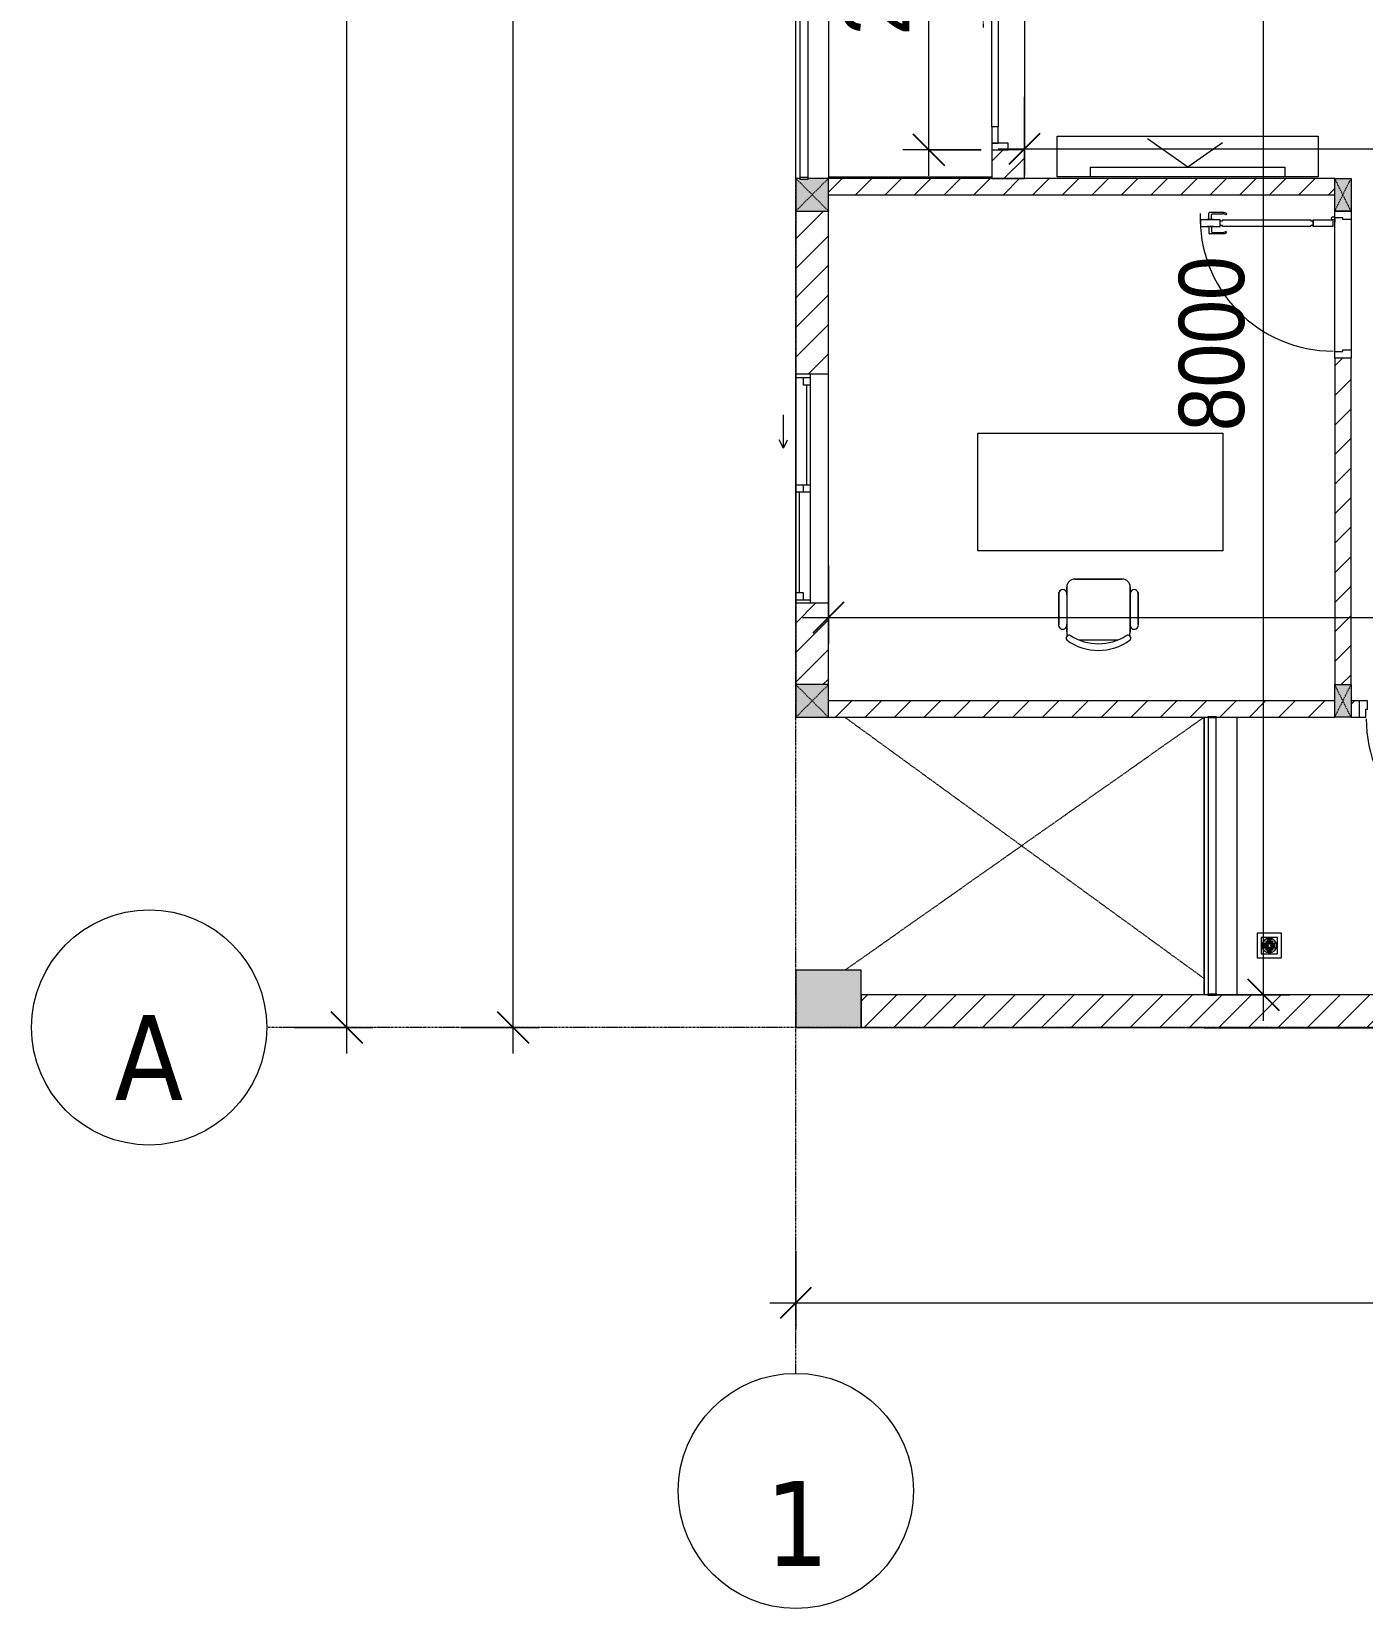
# Model space of a CAD drawing. Header units: millimetres. Extents: x 1591 to 239243, y -15958 to 82755.
# Drawn here: x 130971 to 139121, y 13678 to 23337 of the extents above; entities that cross this region are included whole.
import ezdxf

# ---------------------------------------------------------------- set-up
doc = ezdxf.new("R2010")
doc.units = ezdxf.units.MM
for name, pattern in [('Dash_2_', [6, 3, -3]), ('Demolished', [7.14375, 4.7625, -2.38125]), ('Grid Line', [22.225, 12.7, -3.175, 3.175, -3.175])]:
    doc.linetypes.add(name, pattern=pattern)
for name, color, linetype, lineweight in [('0-1', 250, 'Continuous', 5), ('A-ANNO-DIMS', 211, 'Continuous', 9), ('A-ANNO-DIMS-160', 211, 'Continuous', 9), ('A-DETL-DEMO', 6, 'Demolished', 9), ('A-DETL-GENF-1', 9, 'Continuous', 9), ('A-DOOR', 31, 'Continuous', 9), ('A-DOOR-1', 254, 'Continuous', 9), ('A-DOOR-2', 9, 'Continuous', 9), ('A-DOOR-FRAM', 31, 'Continuous', 9), ('A-DOOR-HDLN', 31, 'Dash_2_', 9), ('A-FLOR-1', 7, 'Continuous', 9), ('A-FLOR-2', 9, 'Continuous', 9), ('A-FLOR-HRAL', 11, 'Continuous', 9), ('A-FLOR-HRAL-1', 254, 'Continuous', 9), ('A-FLOR-HRAL-2', 9, 'Continuous', 9), ('A-GLAZ', 151, 'Continuous', 9), ('A-WALL', 113, 'Continuous', 9), ('A-WALL-1', 253, 'Continuous', 18), ('A-WALL-2', 9, 'Continuous', 9), ('A-WALL-3', 113, 'Continuous', 18), ('A-WALL-PATT-1', 10, 'Continuous', 9), ('A-WALL-PATT-2', 111, 'Continuous', 9), ('I-FURN', 30, 'Continuous', 9), ('I-FURN-1', 254, 'Continuous', 9), ('M-EQPM-1', 254, 'Continuous', 9), ('S-COLS', 52, 'Continuous', 9), ('S-COLS-1', 52, 'Continuous', 5), ('S-COLS-2', 250, 'Continuous', 18), ('S-COLS-4', 254, 'Continuous', 9), ('S-COLS-5', 253, 'Continuous', 18), ('S-COLS-6', 52, 'Continuous', 18), ('S-COLS-HDLN', 52, 'Dash_2_', 9), ('S-COLS-HDLN-1', 9, 'Dash_2_', 9), ('S-GRID-1', 1, 'Grid Line', 9), ('S-GRID-IDEN', 1, 'Continuous', 9)]:
    doc.layers.add(name, color=color, linetype=linetype, lineweight=lineweight)
doc.styles.add('Tahoma_B', font='tahomabd_0.ttf', dxfattribs={"height": 520})
doc.styles.add('UTM Avo', font='UTM Avo.ttf', dxfattribs={"width": 0.9, "height": 400})
doc.dimstyles.new('1_Dim_chi_tiet_2_5', dxfattribs={"dimscale": 304.8, "dimtxt": 399.720379, "dimasz": 0.629921, "dimexe": 0.524934, "dimexo": 0.0625, "dimgap": 0.052493, "dimtad": 1, "dimdec": 0, "dimrnd": 5, "dimzin": 0, "dimdsep": 46, "dimtxsty": 'UTM Avo', "dimblk1": 'OBLIQUE', "dimblk2": 'OBLIQUE', "dimsah": 1, "dimcen": 0.09, "dimdle": 0.524934, "dimazin": 0, "dimtfac": 1, "dimtdec": 4, "dimtix": 1, "dimtmove": 0, "dimatfit": 3, "dimfxl": 1.049869, "dimfxlon": 1, "dimtvp": 1, "dimtolj": 1, "dimtzin": 0, "dimarcsym": 2})
doc.dimstyles.new('1_Dim_chi_tiet_2_5_1', dxfattribs={"dimscale": 304.8, "dimtxt": 399.720379, "dimasz": 0.629921, "dimexe": 0.524934, "dimexo": 0.0625, "dimgap": 0.052493, "dimtad": 1, "dimdec": 0, "dimrnd": 5, "dimzin": 0, "dimdsep": 46, "dimtxsty": 'UTM Avo', "dimblk1": 'OBLIQUE', "dimblk2": 'OBLIQUE', "dimsah": 1, "dimcen": 0.09, "dimdle": 0.524934, "dimazin": 0, "dimtfac": 1, "dimtdec": 4, "dimtix": 1, "dimtmove": 0, "dimatfit": 3, "dimfxl": 1.049869, "dimfxlon": 1, "dimtvp": 1, "dimtolj": 1, "dimtzin": 0, "dimarcsym": 2})
pattern_1 = [(45, (0, 0), (-90.50967, 90.50967), [])]
pattern_2 = [(45, (101998.83, 0), (-90.50967, 90.50967), [])]

# ---------------------------------------------------------------- blocks, each defined once
blk = doc.blocks.new('NCV_TKTC_KET CAU_rvt-1-TKCS_MB TẦNG 5')
at = {"layer": 'S-COLS-1'}
blk.add_hatch(color=256, dxfattribs=at).paths.add_polyline_path([(34052.6, 17236.9), (34052.6, 17586.9), (33652.6, 17586.9), (33652.6, 17236.9), (33852.6, 17236.9)])
at = {"layer": 'A-FLOR-1'}
for p, q in [((36152.5, 19136.9), (36152.5, 17436.9)), ((36152.5, 17235.3), (38152.6, 17235.3))]:
    blk.add_line(p, q, dxfattribs=at)
at = {"layer": 'S-COLS-2'}
for p, q in [((33652.6, 17586.9), (33652.6, 17236.9)), ((34052.6, 17586.9), (33652.6, 17586.9)), ((34052.6, 17236.9), (34052.6, 17586.9)), ((33652.6, 17236.9), (34052.6, 17236.9))]:
    blk.add_line(p, q, dxfattribs=at)
blk = doc.blocks.new('DOOR_CW_01 CANH MO-PANEL KINH - DIW_01-900x2200-CỬA GỖ VÂN LAMINATE-553375-TKCS_MB TẦNG 5')
at = {"layer": 'A-DETL-GENF-1'}
for p, q in [((-397, -182), (-397, -62)), ((-397, -62), (-357, -62)), ((-357, -62), (-357, -182)), ((-357, -182), (-397, -182)), ((-391, -196), (-391, -182)), ((-391, -182), (-363, -182)), ((-363, -182), (-363, -196)), ((-397, -196), (-391, -196)), ((-397, -738), (-397, -196)), ((-357, -196), (-363, -196)), ((-357, -196), (-357, -738)), ((-442, -737), (-442, -816.5)), ((-434, -799.5), (-434, -737)), ((-433.9, -711.2), (-427.3, -715.8)), ((-397, -738), (-391, -738)), ((-357, -752), (-397, -752)), ((-397, -752), (-397, -872)), ((-391, -752), (-391, -738)), ((-363, -752), (-391, -752)), ((-357, -738), (-363, -738)), ((-363, -738), (-363, -752)), ((-357, -872), (-357, -752)), ((-320.1, -711.2), (-326.7, -715.8)), ((-320, -799.5), (-320, -737)), ((-312, -737), (-312, -816.5)), ((-399, -820.5), (-438, -820.5)), ((-399, -803.5), (-430, -803.5)), ((-399, -792.2), (-399, -831.8)), ((-397, -792.2), (-399, -792.2)), ((-399, -831.8), (-397, -831.8)), ((-397, -792.2), (-397, -831.8)), ((-357, -792.2), (-357, -831.8)), ((-357, -792.2), (-355, -792.2)), ((-355, -831.8), (-357, -831.8)), ((-355, -792.2), (-355, -831.8)), ((-355, -803.5), (-324, -803.5)), ((-355, -820.5), (-316, -820.5)), ((-397, -872), (-357, -872))]:
    blk.add_line(p, q, dxfattribs=at)
blk.add_circle((-407, -60), 10, dxfattribs=at)
for centre, radius, start, end in [((-407, -60), 814, 268, 0), ((-397, -737), 45, 145, 180), ((-397, -737), 37, 145, 180), ((-357, -737), 37, 0, 35), ((-357, -737), 45, 360, 35), ((-438, -816.5), 4, 180, 270), ((-430, -799.5), 4, 180, 270), ((-324, -799.5), 4, 270, 0), ((-316, -816.5), 4, 270, 0)]:
    blk.add_arc(centre, radius, start, end, dxfattribs=at)
at = {"layer": 'A-DOOR-2'}
for p, q in [((-450, -50), (-450, 50)), ((-450, 50), (-400, 50)), ((-400, 50), (-400, 0)), ((400, 0), (400, 50)), ((400, 50), (450, 50)), ((450, 50), (450, -50)), ((-410, -50), (-450, -50)), ((-410, 0), (-410, -50)), ((-400, 0), (-410, 0)), ((-407, -50), (-382, -50)), ((410, 0), (400, 0)), ((410, -50), (410, 0)), ((450, -50), (410, -50))]:
    blk.add_line(p, q, dxfattribs=at)
blk = doc.blocks.new('BAN LV A - BAN LV A_dwg_ban hoc2-348006-TKCS_MB TẦNG 5')
at = {"layer": 'I-FURN'}
for p, q in [((-194.4, 388.8), (-194.4, 113.4)), ((145.8, 437.4), (-145.8, 437.4)), ((194.4, 113.4), (194.4, 388.8)), ((-243, 354.4), (-243, 162)), ((194.4, 351.4), (194.4, 150.8)), ((243.7, 162), (243.7, 354.4)), ((-120.5, 64.8), (120.5, 64.8))]:
    blk.add_line(p, q, dxfattribs=at)
at = {"layer": 'I-FURN', "flags": 128}
blk.add_lwpolyline([(-737.8, 610.5), (-737.8, 1330.5), (-154.9, 1330.5), (762.2, 1330.5), (762.2, 610.5)], close=True, dxfattribs=at)
at = {"layer": 'I-FURN'}
for centre, radius, start, end in [((-145.8, 388.8), 48.6, 90, 180), ((145.8, 388.8), 48.6, 360, 90), ((-218.7, 347.3), 25.3, 343.7398, 163.7398), ((219.4, 347.3), 25.3, 16.2602, 170.70537), ((-218.7, 154.9), 25.3, 163.7398, 16.2602), ((-145.8, 113.4), 48.6, 180, 207.58444), ((145.8, 113.4), 48.6, 332.41556, 0), ((219.4, 154.9), 25.3, 189.29463, 16.2602), ((-180.2, 75.4), 17.8, 57.97259, 216.69006), ((0, 324), 324, 233.1301, 306.8699), ((0, 359.3), 318.2, 237.57575, 302.42425), ((180.2, 75.4), 17.8, 323.30994, 122.02741)]:
    blk.add_arc(centre, radius, start, end, dxfattribs=at)
blk = doc.blocks.new('BAN LV A - BAN LV A_dwg-348005-TKCS_MB TẦNG 5')
at = {"extrusion": (0, 0, -1), "zscale": -1, "rotation": 180}
blk.add_blockref('BAN LV A - BAN LV A_dwg_ban hoc2-348006-TKCS_MB TẦNG 5', (-729, 1383.7), dxfattribs=at)
blk = doc.blocks.new('BAN LV A - BAN LV A-401069-TKCS_MB TẦNG 5')
at = {"layer": 'I-FURN-1'}
for p, q in [((-8.8, -53.2), (1491.2, -53.2)), ((-8.8, -773.2), (-8.8, -53.2)), ((1491.2, -53.2), (1491.2, -773.2)), ((1491.2, -773.2), (-8.8, -773.2)), ((583.2, -946.3), (874.8, -946.3)), ((486, -1221.7), (486, -1029.3)), ((534.6, -1029.3), (534.6, -994.9)), ((923.4, -994.9), (923.4, -1032.3)), ((972.7, -1029.3), (972.7, -1221.7)), ((534.6, -1270.3), (534.6, -1235.9)), ((923.4, -1232.9), (923.4, -1270.3))]:
    blk.add_line(p, q, dxfattribs=at)
for centre, radius, start, end in [((583.2, -994.9), 48.6, 90, 180), ((874.8, -994.9), 48.6, 0, 90), ((510.3, -1036.4), 25.3, 16.2602, 163.7398), ((948.4, -1036.4), 25.3, 16.2602, 170.70537), ((510.3, -1228.8), 25.3, 163.7398, 343.7398), ((948.4, -1228.8), 25.3, 189.29463, 16.2602), ((548.9, -1308.3), 17.8, 119.40397, 216.69006), ((583.2, -1270.3), 48.6, 180, 207.58444), ((729, -1059.7), 324, 233.1301, 306.8699), ((874.8, -1270.3), 48.6, 332.41556, 0), ((909.2, -1308.3), 17.8, 323.30994, 60.59603)]:
    blk.add_arc(centre, radius, start, end, dxfattribs=at)
at = {"extrusion": (0, 0, -1), "zscale": -1, "rotation": 180}
blk.add_blockref('BAN LV A - BAN LV A_dwg-348005-TKCS_MB TẦNG 5', (0, 0), dxfattribs=at)
blk = doc.blocks.new('THU NUOC - THU NUOC-461820-TKCS_MB TẦNG 5')
at = {"layer": 'M-EQPM-1'}
for p, q in [((-66.3, 70.6), (-66.3, -79.4)), ((83.7, 70.6), (-66.3, 70.6)), ((58.7, 45.6), (-41.3, 45.6)), ((-41.3, 45.6), (-41.3, -54.4)), ((-23.3, 10.8), (40.9, 10.8)), ((40.9, 4.8), (-23.3, 4.8)), ((-11, 23.3), (28.5, 23.3)), ((28.5, 17.3), (-11, 17.3)), ((-1.1, 35.6), (18.5, 35.6)), ((18.5, 29.6), (-1.1, 29.6)), ((58.7, -54.4), (58.7, 45.6)), ((83.7, -79.4), (83.7, 70.6)), ((-66.3, -79.4), (83.7, -79.4)), ((-41.3, -54.4), (58.7, -54.4)), ((-23.3, -1.2), (0.7, -1.2)), ((0.7, -7.2), (-23.3, -7.2)), ((-23.3, -13.6), (40.9, -13.6)), ((40.9, -19.6), (-23.3, -19.6)), ((-11, -26.1), (28.5, -26.1)), ((28.5, -32.1), (-11, -32.1)), ((-1.1, -38.5), (18.5, -38.5)), ((18.5, -44.5), (-1.1, -44.5)), ((0.7, -1.2), (0.7, -7.2)), ((16.7, -1.2), (40.9, -1.2)), ((16.7, -7.2), (16.7, -1.2)), ((40.9, -7.2), (16.7, -7.2))]:
    blk.add_line(p, q, dxfattribs=at)
for centre, radius, start, end in [((8.7, -4.4), 45, 0, 180), ((8.7, -4.4), 45, 0, 180), ((-23.3, 7.8), 3, 90, 270), ((-11, 20.3), 3, 90, 270), ((-1.1, 32.6), 3, 90, 270), ((18.5, 32.6), 3, 270, 90), ((28.5, 20.3), 3, 270, 90), ((40.9, 7.8), 3, 270, 90), ((8.7, -4.4), 45, 180, 360), ((8.7, -4.4), 45, 180, 360), ((-23.3, -4.2), 3, 90, 270), ((-23.3, -16.6), 3, 90, 270), ((-11, -29.1), 3, 90, 270), ((-1.1, -41.5), 3, 90, 270), ((18.5, -41.5), 3, 270, 90), ((28.5, -29.1), 3, 270, 90), ((40.9, -4.2), 3, 270, 90), ((40.9, -16.6), 3, 270, 90)]:
    blk.add_arc(centre, radius, start, end, dxfattribs=at)
blk = doc.blocks.new('Railing - 50 x 10mm-901205-TKCS_MB TẦNG 5')
at = {"layer": 'A-FLOR-HRAL-2'}
for p, q in [((25, 5), (-25, 5)), ((-25, 5), (-25, -5)), ((25, -5), (25, 5)), ((-25, -5), (25, -5))]:
    blk.add_line(p, q, dxfattribs=at)
blk = doc.blocks.new('Railing - Railing-884108-TKCS_MB TẦNG 5')
at = {"layer": 'A-FLOR-HRAL-2'}
for p, q in [((13269.1, 9871.7), (13269.1, 8182.9)), ((13319.1, 8182.9), (13319.1, 9871.7))]:
    blk.add_line(p, q, dxfattribs=at)
at = {"extrusion": (0, 0, -1), "zscale": -1, "rotation": 180}
for p in [(-13294.1, 9876.7), (-13294.1, 8177.9)]:
    blk.add_blockref('Railing - 50 x 10mm-901205-TKCS_MB TẦNG 5', p, dxfattribs=at)
blk = doc.blocks.new('G1_SOF - BO TRU - 100x200-746114-TKCS_MB TẦNG 5')
at = {"layer": 'S-COLS'}
blk.add_hatch(color=256, dxfattribs=at).paths.add_polyline_path([(50, -100), (50, 100), (-50, 100), (-50, -100)])
at = {"layer": 'S-COLS-5'}
for p, q in [((-50, 100), (50, 100)), ((-50, -100), (-50, 100)), ((50, 100), (50, -100)), ((50, -100), (-50, -100))]:
    blk.add_line(p, q, dxfattribs=at)
at = {"layer": 'S-COLS-HDLN-1'}
for p, q in [((50, -100), (-50, 100)), ((-50, -100), (50, 100))]:
    blk.add_line(p, q, dxfattribs=at)
blk = doc.blocks.new('DOOR_CW_01 CANH MO-PANEL KINH - DIG_01-900x2200-CỬA NHÔM KÍNH-901226-TKCS_MB TẦNG 5')
at = {"layer": 'A-DETL-GENF-1'}
for p, q in [((-397, 872), (-357, 872)), ((-397, 752), (-397, 872)), ((-357, 872), (-357, 752)), ((-442, 737), (-442, 816.5)), ((-399, 820.5), (-438, 820.5)), ((-434, 799.5), (-434, 737)), ((-399, 803.5), (-430, 803.5)), ((-399, 831.8), (-397, 831.8)), ((-399, 792.2), (-399, 831.8)), ((-397, 792.2), (-399, 792.2)), ((-397, 792.2), (-397, 831.8)), ((-357, 792.2), (-357, 831.8)), ((-355, 831.8), (-357, 831.8)), ((-357, 792.2), (-355, 792.2)), ((-355, 792.2), (-355, 831.8)), ((-355, 820.5), (-316, 820.5)), ((-355, 803.5), (-324, 803.5)), ((-320, 799.5), (-320, 737)), ((-312, 737), (-312, 816.5)), ((-433.9, 711.2), (-427.3, 715.8)), ((-357, 752), (-397, 752)), ((-397, 738), (-391, 738)), ((-397, 738), (-397, 196)), ((-363, 752), (-391, 752)), ((-391, 752), (-391, 738)), ((-363, 738), (-363, 752)), ((-357, 738), (-363, 738)), ((-357, 196), (-357, 738)), ((-320.1, 711.2), (-326.7, 715.8)), ((-397, 196), (-391, 196)), ((-391, 196), (-391, 182)), ((-357, 196), (-363, 196)), ((-363, 182), (-363, 196)), ((-357, 182), (-397, 182)), ((-397, 182), (-397, 62)), ((-391, 182), (-363, 182)), ((-357, 62), (-357, 182)), ((-397, 62), (-357, 62))]:
    blk.add_line(p, q, dxfattribs=at)
blk.add_circle((-407, 60), 10, dxfattribs=at)
for centre, radius, start, end in [((-407, 60), 814, 360, 92), ((-438, 816.5), 4, 90, 180), ((-430, 799.5), 4, 90, 180), ((-324, 799.5), 4, 360, 90), ((-316, 816.5), 4, 0, 90), ((-397, 737), 45, 180, 215), ((-397, 737), 37, 180, 215), ((-357, 737), 37, 325, 0), ((-357, 737), 45, 325, 0)]:
    blk.add_arc(centre, radius, start, end, dxfattribs=at)
at = {"layer": 'A-DOOR-2'}
for p, q in [((-410, 50), (-450, 50)), ((-450, 50), (-450, -50)), ((-410, 0), (-410, 50)), ((-400, 0), (-410, 0)), ((-407, 50), (-382, 50)), ((-400, -50), (-400, 0)), ((410, 0), (400, 0)), ((400, 0), (400, -50)), ((450, 50), (410, 50)), ((410, 50), (410, 0)), ((450, -50), (450, 50)), ((-450, -50), (-400, -50)), ((400, -50), (450, -50))]:
    blk.add_line(p, q, dxfattribs=at)
blk = doc.blocks.new('RES_BAN AN - RES_BAN AN-901221-TKCS_MB TẦNG 5')
at = {"layer": 'I-FURN-1'}
for p, q in [((0, 250), (1600, 250)), ((0, 0), (0, 250)), ((1600, 250), (1600, 0)), ((1600, 0), (0, 0))]:
    blk.add_line(p, q, dxfattribs=at)
blk = doc.blocks.new('KE TIVI-2 - KE TIVI-2-901222-TKCS_MB TẦNG 5')
at = {"layer": 'I-FURN-1'}
for p, q in [((0, 60), (-245.7, 232.1)), ((213, 209.1), (0, 60)), ((-595.6, 60), (595.6, 60)), ((-595.6, 0), (-595.6, 60)), ((595.6, 0), (-595.6, 0)), ((595.6, 60), (595.6, 0))]:
    blk.add_line(p, q, dxfattribs=at)
blk = doc.blocks.new('NCV_TKTC_TANG 5_rvt-1-TKCS_MB TẦNG 5')
at = {"layer": 'A-WALL-PATT-1'}
h = blk.add_hatch(dxfattribs=at)
h.set_pattern_fill('FP_1', color=256, style=0, pattern_type=2)
h.set_pattern_definition(pattern_1)
h.paths.add_polyline_path([(35159.1, 22336.9), (36952.6, 22336.9), (36952.6, 22436.9), (33852.6, 22436.9), (33852.6, 22336.9), (35052.6, 22336.9)])
h = blk.add_hatch(dxfattribs=at)
h.set_pattern_fill('FP_1', color=256, style=0, pattern_type=2)
h.set_pattern_definition(pattern_1)
h.paths.add_polyline_path([(36957.1, 19337.4), (37052.6, 19337.4), (37052.6, 21336.5), (36952.6, 21336.5), (36952.6, 19337.4)])
h = blk.add_hatch(dxfattribs=at)
h.set_pattern_fill('FP_1', color=256, style=0, pattern_type=2)
h.set_pattern_definition(pattern_1)
h.paths.add_polyline_path([(36771.2, 19136.9), (36952.6, 19136.9), (36952.6, 19236.9), (33852.6, 19236.9), (33852.6, 19136.9), (36177.6, 19136.9), (36177.6, 19142.4), (36227.6, 19142.4), (36227.6, 19136.9), (36352.6, 19136.9)])
h = blk.add_hatch(dxfattribs=at)
h.set_pattern_fill('FP_1', color=256, style=0, pattern_type=2)
h.set_pattern_definition(pattern_1)
h.paths.add_polyline_path([(38052.6, 19136.9), (38052.6, 19236.9), (38002.6, 19236.9), (38002.6, 19136.9)])
h.paths.add_polyline_path([(37052.6, 19136.9), (37102.6, 19136.9), (37102.6, 19236.9), (37052.6, 19236.2), (37052.6, 19186.9)])
at = {"layer": 'A-FLOR-2'}
for p, q in [((35052.6, 25112.4), (35052.6, 22612.4)), ((33852.6, 22446.9), (34852.6, 22446.9)), ((36952.6, 21376.5), (36952.6, 22196.5)), ((37052.6, 22186.5), (37052.6, 21386.5))]:
    blk.add_line(p, q, dxfattribs=at)
at = {"layer": 'A-WALL-1'}
for p, q in [((36952.6, 22436.9), (33852.6, 22436.9)), ((33852.6, 22336.9), (36952.6, 22336.9)), ((36952.6, 21336.5), (36952.6, 19337.4)), ((37052.6, 19337.4), (37052.6, 21336.5)), ((36952.6, 19337.4), (37052.6, 19337.4)), ((36952.6, 19236.9), (33852.6, 19236.9)), ((37102.6, 19236.9), (37052.6, 19236.9)), ((33852.6, 19136.9), (36177.6, 19136.9)), ((36227.6, 19136.9), (36952.6, 19136.9)), ((37052.6, 19136.9), (37102.6, 19136.9))]:
    blk.add_line(p, q, dxfattribs=at)
at = {"layer": 'A-WALL-2'}
for p, q in [((36952.6, 21376.5), (36952.6, 22196.5)), ((37052.6, 22186.5), (37052.6, 21386.5)), ((36152.6, 17436.9), (36152.6, 19136.9)), ((36352.6, 19136.9), (36352.6, 17436.9))]:
    blk.add_line(p, q, dxfattribs=at)
at = {"layer": 'A-DOOR-1'}
for name, p, rotation in [('DOOR_CW_01 CANH MO-PANEL KINH - DIW_01-900x2200-CỬA GỖ VÂN LAMINATE-553375-TKCS_MB TẦNG 5', (37002.6, 21786.5), 270.0000000000007), ('DOOR_CW_01 CANH MO-PANEL KINH - DIG_01-900x2200-CỬA NHÔM KÍNH-901226-TKCS_MB TẦNG 5', (37552.6, 19186.9), 180)]:
    blk.add_blockref(name, p, dxfattribs=dict(at, rotation=rotation))
at = {"layer": 'A-FLOR-HRAL-1'}
blk.add_blockref('Railing - Railing-884108-TKCS_MB TẦNG 5', (22908.5, 9260.7), dxfattribs=at)
at = {"layer": 'I-FURN-1'}
for name, p in [('RES_BAN AN - RES_BAN AN-901221-TKCS_MB TẦNG 5', (35252.2, 22446.9)), ('KE TIVI-2 - KE TIVI-2-901222-TKCS_MB TẦNG 5', (36052.2, 22446.9)), ('BAN LV A - BAN LV A-401069-TKCS_MB TẦNG 5', (34776.9, 20929.7))]:
    blk.add_blockref(name, p, dxfattribs=at)
at = {"layer": 'M-EQPM-1'}
blk.add_blockref('THU NUOC - THU NUOC-461820-TKCS_MB TẦNG 5', (36543.9, 17743), dxfattribs=at)
at = {"layer": 'S-COLS-4'}
for p in [(37002.6, 22336.9), (37002.6, 19236.9)]:
    blk.add_blockref('G1_SOF - BO TRU - 100x200-746114-TKCS_MB TẦNG 5', p, dxfattribs=at)
blk = doc.blocks.new('G1_SOF - BO TRU - 200x200-3055083-TKCS_MB TẦNG 5')
at = {"layer": 'S-COLS'}
blk.add_hatch(color=256, dxfattribs=at).paths.add_polyline_path([(100, -100), (100, 100), (-100, 100), (-100, -100), (8.4, -100)])
at = {"layer": 'S-COLS-6'}
for p, q in [((100, 100), (-100, 100)), ((-100, 100), (-100, -100)), ((100, -100), (100, 100)), ((-100, -100), (100, -100))]:
    blk.add_line(p, q, dxfattribs=at)
at = {"layer": 'S-COLS-HDLN'}
for p, q in [((100, 100), (-100, -100)), ((-100, 100), (100, -100))]:
    blk.add_line(p, q, dxfattribs=at)
blk = doc.blocks.new('G1_SOF - BO TRU - 200x200-V34-TKCS_MB TẦNG 5')
at = {"layer": 'S-COLS'}
blk.add_hatch(color=256, dxfattribs=at).paths.add_polyline_path([(-100, -100), (100, -100), (100, 100), (-25, 99.6), (-25, 96.6), (-75, 96.6), (-75, 100), (-100, 99.6), (-100, -0.4)])
at = {"layer": 'S-COLS-6'}
for p, q in [((-75, 100), (-100, 100)), ((-100, 100), (-100, -100)), ((100, 100), (-25, 100)), ((100, -100), (100, 100)), ((-100, -100), (100, -100))]:
    blk.add_line(p, q, dxfattribs=at)
at = {"layer": 'S-COLS-HDLN'}
for p, q in [((100, 100), (-100, -100)), ((-100, 100), (100, -100))]:
    blk.add_line(p, q, dxfattribs=at)
blk = doc.blocks.new('1_FAMILY RVT - W01-WxH 1400x1400xmm-389822-TKCS_MB TẦNG 5')
at = {"layer": 'A-GLAZ'}
for p, q in [((248.4, 172.39), (299.2, 197.79)), ((248.4, 172.39), (299.2, 146.99)), ((248.4, 172.39), (451.6, 172.39)), ((-700, 96.19), (-700, -103.81)), ((700, 96.19), (-700, 96.19)), ((-700, 96.19), (-636.5, 96.19)), ((-700, 7.29), (-680.95, 7.29)), ((-680.95, 96.19), (-680.95, 7.29)), ((-636.5, 51.74), (-680.95, 51.74)), ((-680.95, 7.29), (-22.225, 7.29)), ((-636.5, 96.19), (-22.225, 96.19)), ((-636.5, 96.19), (-636.5, 51.74)), ((-636.5, 73.965), (-22.225, 73.965)), ((-22.225, 7.29), (-22.225, 96.19)), ((-22.225, 96.19), (22.225, 96.19)), ((22.225, 51.74), (-22.225, 51.74)), ((-22.225, 7.29), (22.225, 7.29)), ((22.225, 96.19), (680.95, 96.19)), ((22.225, 96.19), (22.225, 7.29)), ((22.225, 29.515), (636.5, 29.515)), ((22.225, 7.29), (636.5, 7.29)), ((636.5, 51.74), (636.5, 7.29)), ((680.95, 51.74), (636.5, 51.74)), ((636.5, 7.29), (700, 7.29)), ((680.95, 96.19), (700, 96.19)), ((680.95, 96.19), (680.95, 7.29)), ((700, -103.81), (700, 96.19)), ((-700, -103.81), (700, -103.81))]:
    blk.add_line(p, q, dxfattribs=at)
blk = doc.blocks.new('Railing - 50 x 10mm-1251311-TKCS_MB TẦNG 5')
at = {"layer": 'A-FLOR-HRAL'}
for p, q in [((25, 5), (-25, 5)), ((-25, 5), (-25, -5)), ((25, -5), (25, 5)), ((-25, -5), (25, -5))]:
    blk.add_line(p, q, dxfattribs=at)
blk = doc.blocks.new('Railing - Railing-3262680-TKCS_MB TẦNG 5')
at = {"layer": 'A-FLOR-HRAL'}
for p, q in [((33677.6, 25356.9), (33677.6, 22442.4)), ((33727.6, 22442.4), (33727.6, 25356.9))]:
    blk.add_line(p, q, dxfattribs=at)
for p in [(33702.6, 25361.9), (33702.6, 22437.4)]:
    blk.add_blockref('Railing - 50 x 10mm-1251311-TKCS_MB TẦNG 5', p)
blk = doc.blocks.new('DEG_02-DEG_03 - DEG_02-2500x2400mm-CỬA ĐI 02 CÁNH TRƯỢT-625766-TKCS_MB TẦNG 5')
at = {"layer": 'A-DOOR'}
for p, q in [((-1110, 100), (-1210, 100)), ((-1210, 100), (-1210, 60)), ((-1110, 60), (-1110, 100)), ((-1110, 100), (-50, 100)), ((50, 100), (-50, 100)), ((-50, 100), (-50, 60)), ((50, 60), (50, 100)), ((-1210, 60), (-1110, 60)), ((-50, 60), (-1110, 60)), ((50, 60), (-50, 60)), ((-50, 60), (-50, 20)), ((-50, 60), (50, 60)), ((-50, 20), (50, 20)), ((50, 20), (50, 60)), ((50, 60), (1110, 60)), ((1110, 20), (50, 20)), ((1210, 60), (1110, 60)), ((1110, 60), (1110, 20)), ((1110, 20), (1210, 20)), ((1210, 20), (1210, 60))]:
    blk.add_line(p, q, dxfattribs=at)
at = {"layer": 'A-DOOR-FRAM'}
for p, q in [((-1210, 100), (-1250, 100)), ((-1250, 100), (-1250, 0)), ((-1210, 0), (-1210, 100)), ((1250, 100), (1210, 100)), ((1210, 100), (1210, 0)), ((1250, 0), (1250, 100)), ((-1250, 0), (-1210, 0)), ((1210, 0), (1250, 0))]:
    blk.add_line(p, q, dxfattribs=at)
at = {"layer": 'A-DOOR-HDLN'}
for p, q in [((-500.4, 151.1), (-320.4, 151.1)), ((-320.4, 151.1), (-355, 171.1)), ((-320.4, 151.1), (-355, 131.1)), ((320.4, 151.1), (355, 171.1)), ((320.4, 151.1), (355, 131.1)), ((500.4, 151.1), (320.4, 151.1))]:
    blk.add_line(p, q, dxfattribs=at)
blk = doc.blocks.new('Grid - M_Grid Head - Circle-353313-TKCS_MB TẦNG 5')
at = {"layer": 'S-GRID-IDEN'}
blk.add_circle((0, 0), 4.5, dxfattribs=at)
blk = doc.blocks.new('DIMBLOCK41-TKCS_MB TẦNG 5')
at = {"layer": 'A-ANNO-DIMS-160'}
for p, q in [((138516.2, 17276.9), (138516.2, 25596.9)), ((138196.2, 25436.9), (138676.2, 25436.9)), ((138516.2, 25436.9), (138196.2, 25436.9)), ((138196.2, 17436.9), (138676.2, 17436.9)), ((138516.2, 17436.9), (138196.2, 17436.9))]:
    blk.add_line(p, q, dxfattribs=at)
at = {"layer": 'A-ANNO-DIMS-160', "lineweight": 25}
for p, q in [((138516.2, 25436.9), (138420.2, 25532.9)), ((138516.2, 25436.9), (138612.2, 25340.9)), ((138516.2, 17436.9), (138420.2, 17532.9)), ((138516.2, 17436.9), (138612.2, 17340.9))]:
    blk.add_line(p, q, dxfattribs=at)
at = {"layer": 'A-ANNO-DIMS-160', "color": 0, "insert": (137996.6, 20889.2), "char_height": 400, "width": 1314.636, "attachment_point": 1, "rotation": 90, "line_spacing_factor": 1.110334, "style": 'UTM Avo'}
blk.add_mtext('8000', dxfattribs=at)
blk = doc.blocks.new('_Oblique')
at = {"color": 0, "linetype": 'ByBlock', "lineweight": -2}
blk.add_line((-0.5, -0.5), (0.5, 0.5), dxfattribs=at)
blk = doc.blocks.new('DIMBLOCK96-TKCS_MB TẦNG 5')
at = {"layer": 'A-ANNO-DIMS-160'}
for p, q in [((137051.4, 22937.8), (137051.4, 22457.8)), ((137051.4, 22617.8), (137051.4, 22937.8)), ((143851.4, 22937.8), (143851.4, 22457.8)), ((143851.4, 22617.8), (143851.4, 22937.8)), ((136891.4, 22617.8), (144011.4, 22617.8))]:
    blk.add_line(p, q, dxfattribs=at)
at = {"layer": 'A-ANNO-DIMS-160', "lineweight": 25}
for p, q in [((137051.4, 22617.8), (137147.4, 22713.8)), ((143851.4, 22617.8), (143947.4, 22713.8)), ((137051.4, 22617.8), (136955.4, 22521.8)), ((143851.4, 22617.8), (143755.4, 22521.8))]:
    blk.add_line(p, q, dxfattribs=at)
at = {"layer": 'A-ANNO-DIMS-160', "color": 0, "insert": (139903.6, 23137.4), "char_height": 400, "width": 1314.636, "attachment_point": 1, "line_spacing_factor": 1.110334, "style": 'UTM Avo'}
blk.add_mtext('6800', dxfattribs=at)
blk = doc.blocks.new('DIMBLOCK189-TKCS_MB TẦNG 5')
at = {"layer": 'A-ANNO-DIMS-160'}
for p, q in [((136466, 22452.4), (136466, 25272.4)), ((136786, 25112.4), (136306, 25112.4)), ((136466, 25112.4), (136786, 25112.4)), ((136786, 22612.4), (136306, 22612.4)), ((136466, 22612.4), (136786, 22612.4))]:
    blk.add_line(p, q, dxfattribs=at)
at = {"layer": 'A-ANNO-DIMS-160', "lineweight": 25}
for p, q in [((136466, 25112.4), (136370, 25208.4)), ((136466, 25112.4), (136562, 25016.4)), ((136466, 22612.4), (136370, 22708.4)), ((136466, 22612.4), (136562, 22516.4))]:
    blk.add_line(p, q, dxfattribs=at)
at = {"layer": 'A-ANNO-DIMS-160', "color": 0, "insert": (135946.4, 23314.6), "char_height": 400, "width": 1314.636, "attachment_point": 1, "rotation": 90, "line_spacing_factor": 1.110334, "style": 'UTM Avo'}
blk.add_mtext('2500', dxfattribs=at)
blk = doc.blocks.new('DIMBLOCK225-TKCS_MB TẦNG 5')
at = {"layer": 'A-ANNO-DIMS-160', "lineweight": 25}
for p, q in [((132901.8, 78236.9), (132805.8, 78332.9)), ((132901.8, 78236.9), (132997.8, 78140.9)), ((132901.8, 17236.9), (132805.8, 17332.9)), ((132901.8, 17236.9), (132997.8, 17140.9))]:
    blk.add_line(p, q, dxfattribs=at)
at = {"layer": 'A-ANNO-DIMS-160'}
for p, q in [((132901.8, 17076.9), (132901.8, 78396.9)), ((132581.8, 78236.9), (133061.8, 78236.9)), ((132901.8, 78236.9), (132581.8, 78236.9)), ((132581.8, 17236.9), (133061.8, 17236.9)), ((132901.8, 17236.9), (132581.8, 17236.9))]:
    blk.add_line(p, q, dxfattribs=at)
at = {"layer": 'A-ANNO-DIMS-160', "color": 0, "insert": (132382.2, 47052.2), "char_height": 400, "width": 1643.295, "attachment_point": 1, "rotation": 90, "line_spacing_factor": 1.110334, "style": 'UTM Avo'}
blk.add_mtext('61000', dxfattribs=at)
blk = doc.blocks.new('DIMBLOCK226-TKCS_MB TẦNG 5')
at = {"layer": 'A-ANNO-DIMS-160', "lineweight": 25}
for p, q in [((133920.6, 37036.9), (133824.6, 37132.9)), ((133920.6, 37036.9), (134016.6, 36940.9)), ((133920.6, 17236.9), (133824.6, 17332.9)), ((133920.6, 17236.9), (134016.6, 17140.9))]:
    blk.add_line(p, q, dxfattribs=at)
at = {"layer": 'A-ANNO-DIMS-160'}
for p, q in [((133600.6, 37036.9), (134080.6, 37036.9)), ((133920.6, 37036.9), (133600.6, 37036.9)), ((133920.6, 17076.9), (133920.6, 37036.9)), ((133600.6, 17236.9), (134080.6, 17236.9)), ((133920.6, 17236.9), (133600.6, 17236.9))]:
    blk.add_line(p, q, dxfattribs=at)
at = {"layer": 'A-ANNO-DIMS-160', "color": 0, "insert": (133400.9, 26452.2), "char_height": 400, "width": 1643.295, "attachment_point": 1, "rotation": 90, "line_spacing_factor": 1.110334, "style": 'UTM Avo'}
blk.add_mtext('19800', dxfattribs=at)
blk = doc.blocks.new('DIMBLOCK281-TKCS_MB TẦNG 5')
at = {"layer": 'A-ANNO-DIMS-160'}
for p, q in [((135651.4, 15869.3), (135651.4, 15389.3)), ((135651.4, 15549.3), (135651.4, 15869.3)), ((146801.4, 15869.3), (146801.4, 15389.3)), ((146801.4, 15549.3), (146801.4, 15869.3)), ((135491.4, 15549.3), (146961.4, 15549.3))]:
    blk.add_line(p, q, dxfattribs=at)
at = {"layer": 'A-ANNO-DIMS-160', "lineweight": 25}
for p, q in [((135651.4, 15549.3), (135747.4, 15645.3)), ((146801.4, 15549.3), (146897.4, 15645.3)), ((135651.4, 15549.3), (135555.4, 15453.3)), ((146801.4, 15549.3), (146705.4, 15453.3))]:
    blk.add_line(p, q, dxfattribs=at)
at = {"layer": 'A-ANNO-DIMS-160', "color": 0, "insert": (140541.7, 16068.9), "char_height": 400, "width": 1643.295, "attachment_point": 1, "line_spacing_factor": 1.110334, "style": 'UTM Avo'}
blk.add_mtext('11150', dxfattribs=at)
blk = doc.blocks.new('DIMBLOCK306-TKCS_MB TẦNG 5')
at = {"layer": 'A-ANNO-DIMS-160'}
for p, q in [((135851.4, 20067), (135851.4, 19587)), ((135851.4, 19747), (135851.4, 20067)), ((144201.4, 20067), (144201.4, 19587)), ((144201.4, 19747), (144201.4, 20067)), ((135691.4, 19747), (144361.4, 19747))]:
    blk.add_line(p, q, dxfattribs=at)
at = {"layer": 'A-ANNO-DIMS-160', "lineweight": 25}
for p, q in [((135851.4, 19747), (135947.4, 19843)), ((144201.4, 19747), (144297.4, 19843)), ((135851.4, 19747), (135755.4, 19651)), ((144201.4, 19747), (144105.4, 19651))]:
    blk.add_line(p, q, dxfattribs=at)
at = {"layer": 'A-ANNO-DIMS-160', "color": 0, "insert": (139478.6, 20266.7), "char_height": 400, "width": 1314.636, "attachment_point": 1, "line_spacing_factor": 1.110334, "style": 'UTM Avo'}
blk.add_mtext('8350', dxfattribs=at)

msp = doc.modelspace()

# ---------------------------------------------------------------- hatches: boundary and pattern name
at = {"layer": 'A-WALL-PATT-2'}
h = msp.add_hatch(dxfattribs=at)
h.set_pattern_fill('FP_1', color=256, style=0, pattern_type=2)
h.set_pattern_definition(pattern_2)
h.paths.add_polyline_path([(137051.4, 22436.9), (137051.4, 22612.4), (136851.4, 22612.4), (136851.4, 22436.9)])
h.paths.add_polyline_path([(136851.4, 25112.4), (137051.4, 25112.4), (137051.4, 25436.9), (136851.4, 25436.9), (136851.4, 25361.9)])
h = msp.add_hatch(dxfattribs=at)
h.set_pattern_fill('FP_1', color=256, style=0, pattern_type=2)
h.set_pattern_definition(pattern_2)
h.paths.add_polyline_path([(135651.4, 19336.9), (135851.4, 19336.9), (135851.4, 19837.4), (135651.4, 19837.4)])
h.paths.add_polyline_path([(135851.4, 21237.4), (135851.4, 22237.4), (135651.4, 22237.4), (135651.4, 21237.4)])
h = msp.add_hatch(dxfattribs=at)
h.set_pattern_fill('FP_1', color=256, style=0, pattern_type=2)
h.set_pattern_definition(pattern_2)
h.paths.add_polyline_path([(137158, 17236.9), (140001.4, 17236.9), (140001.4, 17436.9), (138226.4, 17436.9), (138226.4, 17433.6), (138176.4, 17433.6), (138176.4, 17436.9), (136051.5, 17436.9), (136051.5, 17236.9)])

# ---------------------------------------------------------------- linework, layer by layer
at = {"layer": 'A-DETL-DEMO'}
for p, q in [((138151.3, 19136.9), (135951.4, 17586.9)), ((138151.4, 17536.9), (135951.4, 19136.9))]:
    msp.add_line(p, q, dxfattribs=at)
at = {"layer": 'A-WALL'}
for p, q in [((135651.4, 22437.4), (135651.4, 25361.9)), ((135851.4, 25361.9), (135851.4, 22437.4)), ((137051.4, 25112.4), (137051.4, 22612.4))]:
    msp.add_line(p, q, dxfattribs=at)
at = {"layer": 'A-WALL-3'}
for p, q in [((136851.4, 22612.4), (136851.4, 22436.9)), ((137051.4, 22612.4), (136951.4, 22612.4)), ((137051.4, 22436.9), (137051.4, 22612.4)), ((136851.4, 22436.9), (137051.4, 22436.9)), ((135651.4, 22237.4), (135651.4, 21237.4)), ((135851.4, 21237.4), (135851.4, 22237.4)), ((135651.4, 19837.4), (135651.4, 19336.9)), ((135851.4, 19336.9), (135851.4, 19837.4)), ((138176.4, 17436.9), (136051.5, 17436.9)), ((136051.5, 17436.9), (136051.5, 17236.9)), ((140001.4, 17436.9), (138226.4, 17436.9)), ((136051.5, 17236.9), (140001.4, 17236.9))]:
    msp.add_line(p, q, dxfattribs=at)
at = {"layer": 'S-GRID-1'}
for p, q in [((135651.4, 19118.3), (135651.4, 76659.6)), ((135651.4, 15118.3), (135651.4, 19118.3)), ((136410.9, 17236.9), (132410.9, 17236.9)), ((229978.4, 17236.9), (136410.9, 17236.9))]:
    msp.add_line(p, q, dxfattribs=at)

# ---------------------------------------------------------------- block references
at = {"layer": '0-1'}
for name in ['NCV_TKTC_KET CAU_rvt-1-TKCS_MB TẦNG 5', 'NCV_TKTC_TANG 5_rvt-1-TKCS_MB TẦNG 5']:
    msp.add_blockref(name, (101998.8, 0), dxfattribs=at)
at = {"layer": 'A-DOOR', "rotation": 89.99999999999993}
msp.add_blockref('DEG_02-DEG_03 - DEG_02-2500x2400mm-CỬA ĐI 02 CÁNH TRƯỢT-625766-TKCS_MB TẦNG 5', (136951.4, 23862.4), dxfattribs=at)
at = {"layer": 'A-FLOR-HRAL'}
msp.add_blockref('Railing - Railing-3262680-TKCS_MB TẦNG 5', (101998.8, 0), dxfattribs=at)
at = {"layer": 'A-GLAZ', "rotation": 89.9999999999999}
msp.add_blockref('1_FAMILY RVT - W01-WxH 1400x1400xmm-389822-TKCS_MB TẦNG 5', (135747.6, 20537.4), dxfattribs=at)
at = {"layer": 'S-COLS'}
for name, p in [('G1_SOF - BO TRU - 200x200-V34-TKCS_MB TẦNG 5', (135751.4, 22337.4)), ('G1_SOF - BO TRU - 200x200-3055083-TKCS_MB TẦNG 5', (135751.4, 19236.9))]:
    msp.add_blockref(name, p, dxfattribs=at)
at = {"layer": 'S-GRID-IDEN', "xscale": 159.9999999999999, "yscale": 159.9999999999999, "zscale": 159.9999999999999, "rotation": 89.99999999999982}
msp.add_blockref('Grid - M_Grid Head - Circle-353313-TKCS_MB TẦNG 5', (131690.9, 17236.9), dxfattribs=at)
at = {"layer": 'S-GRID-IDEN', "xscale": 159.9999999999999, "yscale": 159.9999999999999, "zscale": 159.9999999999999}
msp.add_blockref('Grid - M_Grid Head - Circle-353313-TKCS_MB TẦNG 5', (135651.4, 14398.3), dxfattribs=at)

# ---------------------------------------------------------------- dimensions: what is measured, and where the dimension line sits
at = {"layer": 'A-ANNO-DIMS'}
for base, p1, p2, override, picture, middle in [((132901.8, 78236.9), (132581.8, 17236.9), (132581.8, 78236.9), {"dimpost": '<>', "dimfxl": 61000}, 'DIMBLOCK225-TKCS_MB TẦNG 5', (132678.9, 47736.9)), ((133920.6, 37036.9), (133600.6, 17236.9), (133600.6, 37036.9), {"dimpost": '<>', "dimfxl": 19800}, 'DIMBLOCK226-TKCS_MB TẦNG 5', (133697.6, 27136.9)), ((138516.2, 25436.9), (138196.2, 17436.9), (138196.2, 25436.9), {"dimpost": '<>', "dimfxl": 7999.974347}, 'DIMBLOCK41-TKCS_MB TẦNG 5', (138293.2, 21436.9)), ((136466, 25112.4), (136786, 22612.4), (136786, 25112.4), {"dimpost": '<>', "dimfxl": 2500}, 'DIMBLOCK189-TKCS_MB TẦNG 5', (136243, 23862.4))]:
    dim = msp.add_linear_dim(base=base, p1=p1, p2=p2, angle=90, dimstyle='1_Dim_chi_tiet_2_5', override=override, dxfattribs=at)
    dim.commit()
    dim.dimension.update_dxf_attribs({"geometry": picture, "text_midpoint": middle})
for base, p1, p2, dimstyle, override, picture, middle in [((143851.4, 22617.8), (137051.4, 22937.8), (143851.4, 22937.8), '1_Dim_chi_tiet_2_5', {"dimpost": '<>', "dimfxl": 6800}, 'DIMBLOCK96-TKCS_MB TẦNG 5', (140451.4, 22840.8)), ((144201.4, 19747), (135851.4, 20067), (144201.4, 20067), '1_Dim_chi_tiet_2_5_1', {"dimpost": '<>', "dimfxl": 8350}, 'DIMBLOCK306-TKCS_MB TẦNG 5', (140026.4, 19970)), ((146801.4, 15549.3), (135651.4, 15869.3), (146801.4, 15869.3), '1_Dim_chi_tiet_2_5_1', {"dimpost": '<>', "dimfxl": 11150}, 'DIMBLOCK281-TKCS_MB TẦNG 5', (141226.4, 15772.3))]:
    dim = msp.add_linear_dim(base=base, p1=p1, p2=p2, dimstyle=dimstyle, override=override, dxfattribs=at)
    dim.commit()
    dim.dimension.update_dxf_attribs({"geometry": picture, "text_midpoint": middle})

# ---------------------------------------------------------------- next in the draw order: texts
at = {"layer": 'S-GRID-IDEN', "char_height": 520, "attachment_point": 5, "line_spacing_factor": 0.996129, "style": 'Tahoma_B', "bg_fill": 3, "box_fill_scale": 1.25, "bg_fill_color": 256, "bg_fill_true_color": 13158600, "bg_fill_transparency": 0}
for s, insert, width in [('\\pt2031.9988,4063.9976,6096.0016,8128.0004,10159.9992,12191.998,14224.002,16256.0008,18287.9996,20319.9984,22352.0024,24384.0012,26416,28447.9988,30479.9976,32512.0016,34544.0004,36575.9992,38607.998,40640.002,42672.0008,44703.9996,46735.9984,48768.0024,50800.0012,52832,54863.9988,56895.9976,58928.0016,60960.0004,62991.9992,65023.998;A', (131689.5, 17053.6), 497.6), ('\\pt2031.9988,4063.9976,6096.0016,8128.0004,10159.9992,12191.998,14224.002,16256.0008,18287.9996,20319.9984,22352.0024,24384.0012,26416,28447.9988,30479.9976,32512.0016,34544.0004,36575.9992,38607.998,40640.002,42672.0008,44703.9996,46735.9984,48768.0024,50800.0012,52832,54863.9988,56895.9976,58928.0016,60960.0004,62991.9992,65023.998;1', (135658.9, 14198.6), 465.6)]:
    msp.add_mtext(s, dxfattribs=dict(at, insert=insert, width=width))

doc.saveas('drawing.dxf')
